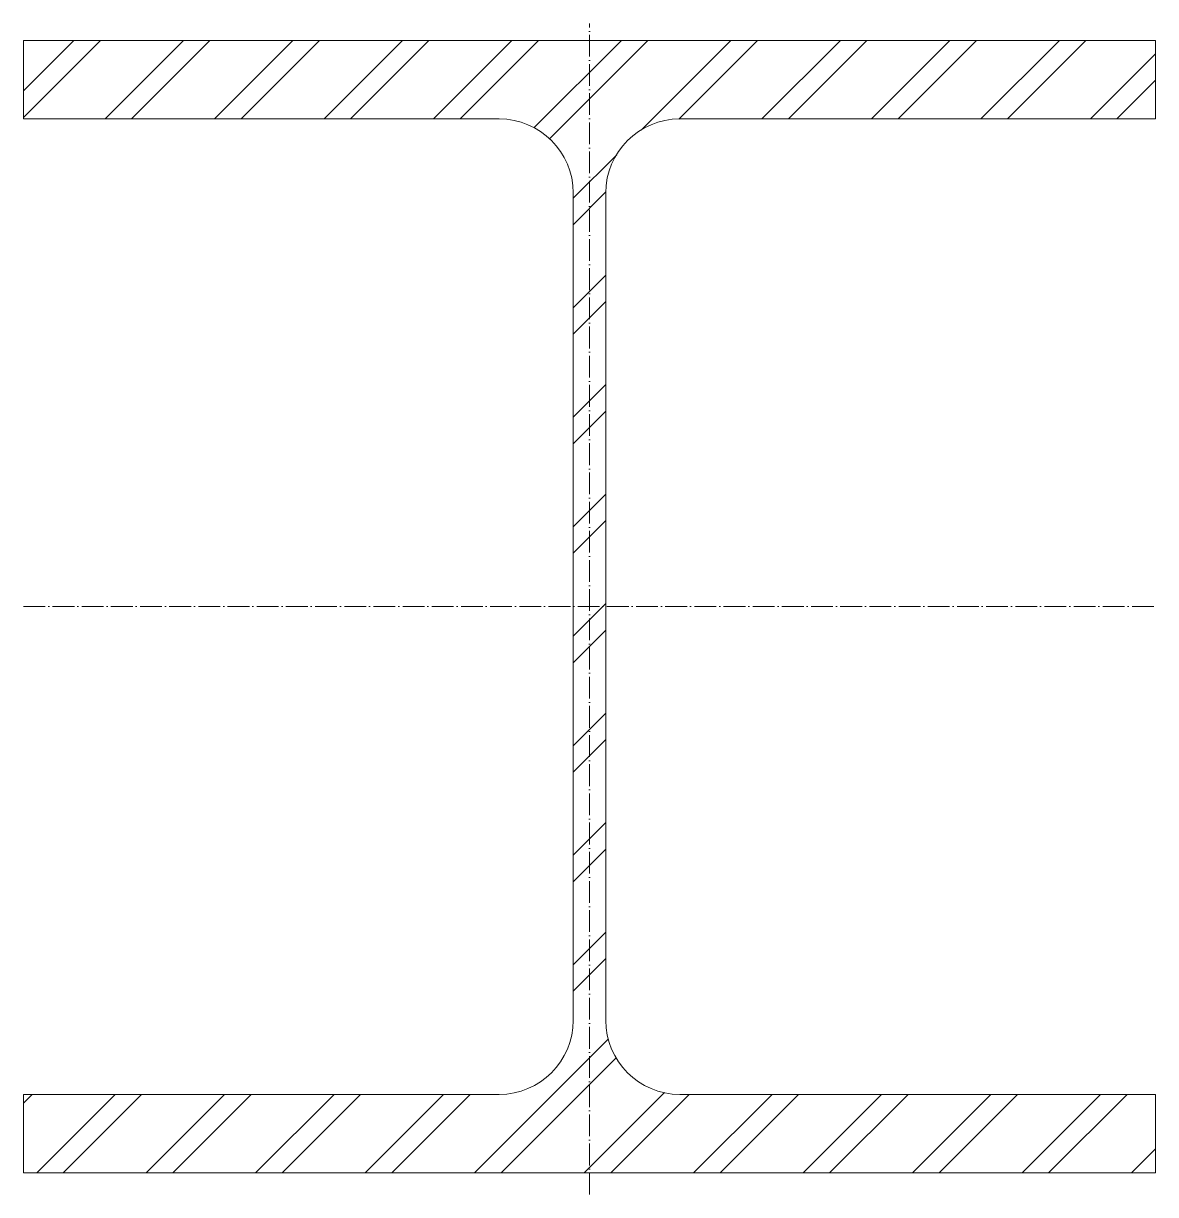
# Model space of a CAD drawing. Header units: metres. Extents: x -130 to 130, y -135 to 134.
import ezdxf

# ---------------------------------------------------------------- set-up
doc = ezdxf.new("R2010")
doc.units = ezdxf.units.M
doc.linetypes.add('MV_hartlijn_staal', pattern=[6.6, 5, -0.8, 0, -0.8])
doc.layers.add('A-DETL-GENF', color=92, linetype='Continuous', lineweight=18)

# ---------------------------------------------------------------- blocks, each defined once
blk = doc.blocks.new('28 Staalprofielen DIN_DIE_DILl 2d - DIL26-4447719-00_0 Basismaterialen')
at = {"layer": 'A-DETL-GENF', "lineweight": 13}
h = blk.add_hatch(dxfattribs=at)
h.set_pattern_fill('FP_471', color=256, style=0, pattern_type=2)
h.set_pattern_definition([(225, (1203.778, 2024.414), (12.57236, -12.57236), []), (225, (1203.778, 2005.364), (12.57236, -12.57236), [])])
h.paths.add_polyline_path([(130, 130), (-130, 130), (-130, 112), (-20.75, 112), (-16.35, 111.42), (-12.25, 109.72), (-8.73, 107.02), (-6.03, 103.5), (-4.33, 99.4), (-3.75, 95), (-3.75, -95), (-4.33, -99.4), (-6.03, -103.5), (-8.73, -107.02), (-12.25, -109.72), (-16.35, -111.42), (-20.75, -112), (-130, -112), (-130, -130), (130, -130), (130, -112), (20.75, -112), (16.35, -111.42), (12.25, -109.72), (8.73, -107.02), (6.03, -103.5), (4.33, -99.4), (3.75, -95), (3.75, 95), (4.33, 99.4), (6.03, 103.5), (8.73, 107.02), (12.25, 109.72), (16.35, 111.42), (20.75, 112), (130, 112)])
at = {"layer": 'A-DETL-GENF', "linetype": 'MV_hartlijn_staal', "lineweight": 13}
for p, q in [((0, -135), (0, 133.92)), ((-130, 0), (130, 0))]:
    blk.add_line(p, q, dxfattribs=at)
at = {"layer": 'A-DETL-GENF'}
for p, q in [((130, 130), (-130, 130)), ((-130, 130), (-130, 112)), ((130, 130), (-130, 130)), ((-130, 130), (-130, 112)), ((130, 112), (130, 130)), ((130, 130), (130, 112)), ((-130, 112), (-20.75, 112)), ((-130, 112), (-20.75, 112)), ((20.75, 112), (130, 112)), ((130, 112), (20.75, 112)), ((-3.75, 95), (-3.75, -95)), ((-3.75, -95), (-3.75, 95)), ((3.75, -95), (3.75, 95)), ((3.75, -95), (3.75, 95)), ((-20.75, -112), (-130, -112)), ((-130, -112), (-130, -130)), ((-130, -130), (-130, -112)), ((-130, -112), (-20.75, -112)), ((130, -112), (20.75, -112)), ((130, -112), (20.75, -112)), ((130, -130), (130, -112)), ((130, -130), (130, -112)), ((-130, -130), (130, -130)), ((130, -130), (-130, -130))]:
    blk.add_line(p, q, dxfattribs=at)
for centre, start, end in [((-20.75, 95), 360, 90), ((-20.75, 95), 360, 90), ((20.75, 95), 90, 180), ((20.75, 95), 90, 180), ((-20.75, -95), 270, 360), ((-20.75, -95), 270, 0), ((20.75, -95), 180, 270), ((20.75, -95), 180, 270)]:
    blk.add_arc(centre, 17, start, end, dxfattribs=at)

msp = doc.modelspace()

# ---------------------------------------------------------------- block references
msp.add_blockref('28 Staalprofielen DIN_DIE_DILl 2d - DIL26-4447719-00_0 Basismaterialen', (0, 0))

doc.saveas('drawing.dxf')
